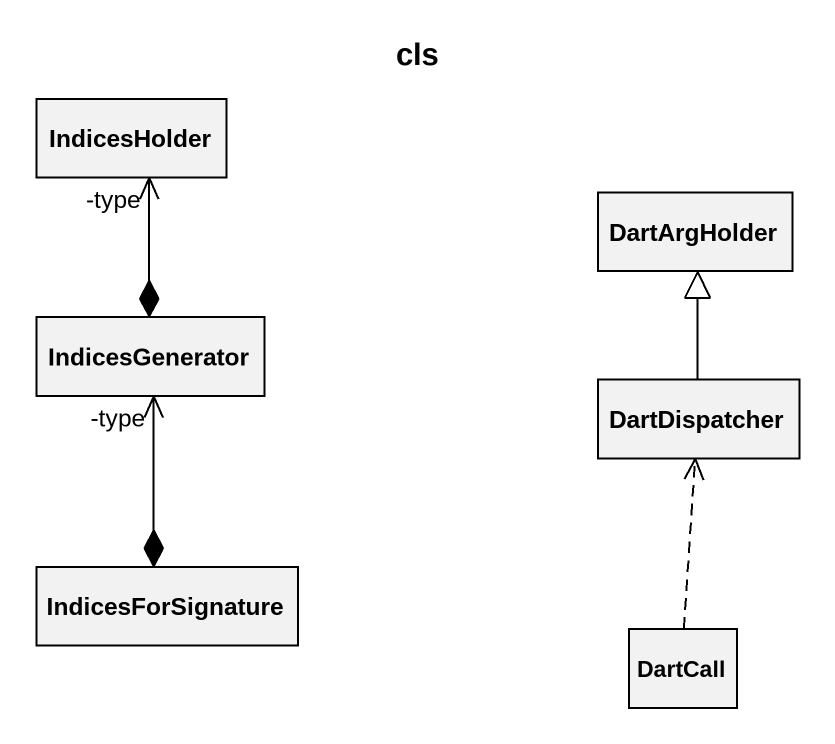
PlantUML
@startuml
title cls
hide circle
hide empty members
class IndicesHolder
class DartArgHolder
class IndicesGenerator
class DartDispatcher
class IndicesForSignature
class DartCall
IndicesGenerator *-up-> "-type" IndicesHolder
DartDispatcher -up-|> DartArgHolder
IndicesForSignature *-up-> "-type" IndicesGenerator
DartCall .up.> DartDispatcher
@enduml
